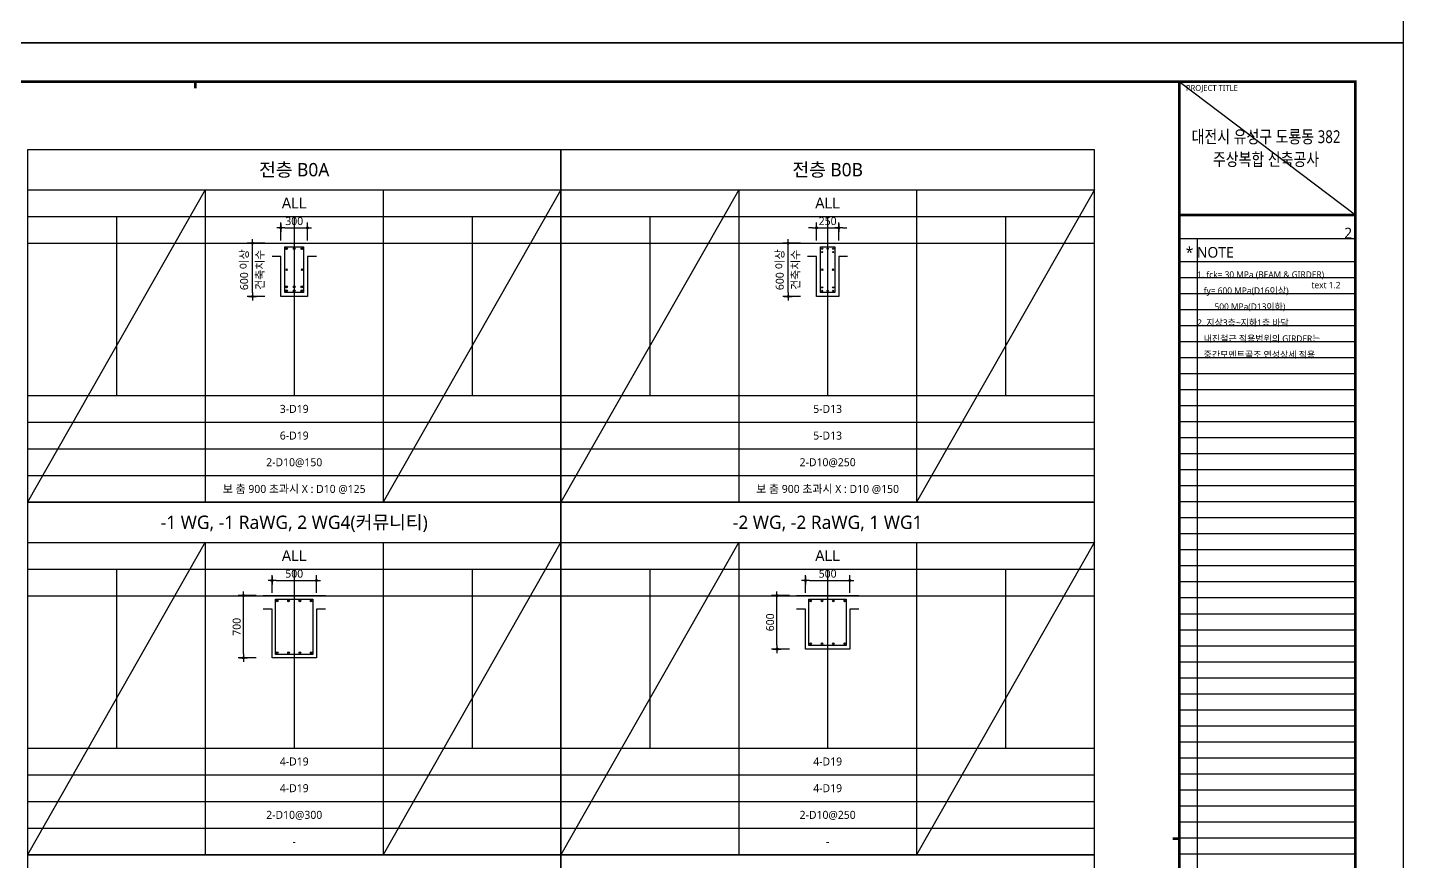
# Model space of a CAD drawing. Header units: millimetres. Extents: x 0 to 252030, y -124740 to 196020.
# Drawn here: x 34953 to 50430, y 62077 to 71452 of the extents above; entities that cross this region are included whole.
import ezdxf
from ezdxf.enums import TextEntityAlignment as Align

# ---------------------------------------------------------------- set-up
doc = ezdxf.new("R2010")
doc.units = ezdxf.units.MM
doc.header["$LTSCALE"] = 30
doc.layers.get('DEFPOINTS').update_dxf_attribs({"color": 142})
for name, color, linetype in [('0-SEC1', 3, 'Continuous'), ('CON', 2, 'Continuous'), ('DIM', 7, 'Continuous'), ('S-철근', 3, 'Continuous'), ('SHEET', 7, 'Continuous'), ('TEX', 3, 'Continuous'), ('TXT', 3, 'Continuous'), ('XR-FORM_(도룡동)$0$AA-SHEET', 9, 'Continuous'), ('XR-FORM_(도룡동)$0$Sheet', 7, 'Continuous'), ('XR-FORM_(도룡동)$0$Sheet-text', 3, 'Continuous')]:
    doc.layers.add(name, color=color, linetype=linetype)
doc.layers.add('SkinBar', color=7, linetype='Continuous', lineweight=0)
doc.styles.get("Standard").update_dxf_attribs({"font": 'malgun.ttf'})
doc.styles.add('XR-FORM_(도룡동)$3$맑은고딕', font='malgun.ttf')
doc.styles.add('돋움', font='Dotum.ttf')
doc.styles.add('맑은 고딕', font='malgun.ttf')
doc.dimstyles.new('30NDIM', dxfattribs={"dimscale": 50, "dimtxt": 3, "dimasz": 1.5, "dimexe": 2, "dimexo": 6, "dimgap": 1, "dimtad": 1, "dimdec": 0, "dimrnd": 0.25, "dimzin": 0, "dimdsep": 46, "dimtxsty": 'Standard', "dimblk": 'Z_DOT', "dimcen": 5, "dimclrd": 256, "dimclre": 256, "dimclrt": 3, "dimadec": 0, "dimazin": 0, "dimtm": 1e-09, "dimtfac": 1, "dimtdec": 0, "dimtix": 1, "dimtmove": 2, "dimatfit": 1, "dimldrblk": 'Z_DOT', "dimfxl": 1, "dimtolj": 1, "dimtzin": 0, "dimarcsym": 0})

# ---------------------------------------------------------------- blocks, each defined once
blk = doc.blocks.new('XR-FORM_(도룡동)$0$S')
at = {"layer": 'DEFPOINTS'}
for p, q in [((75750, 52950), (82250, 52950)), ((75640, 52073), (82226, 52073)), ((76315, 52073), (76315, 20700)), ((82250, 51196), (75640, 51196)), ((82250, 50596), (75640, 50596)), ((82250, 49996), (75640, 49996)), ((82250, 49396), (75640, 49396)), ((82250, 48796), (75640, 48796)), ((82250, 48196), (75640, 48196)), ((82250, 47596), (75640, 47596)), ((82250, 46996), (75640, 46996)), ((82250, 46396), (75640, 46396)), ((82250, 45796), (75640, 45796)), ((82250, 45196), (75640, 45196)), ((82250, 44596), (75640, 44596)), ((82250, 43996), (75640, 43996)), ((82250, 43396), (75640, 43396)), ((82250, 42796), (75640, 42796)), ((82250, 42196), (75640, 42196)), ((82250, 41596), (75640, 41596)), ((82250, 40996), (75640, 40996)), ((82250, 40396), (75640, 40396)), ((82250, 39796), (75640, 39796)), ((82250, 39196), (75640, 39196)), ((82250, 38596), (75640, 38596)), ((82250, 37996), (75640, 37996)), ((82250, 37396), (75640, 37396)), ((82250, 36796), (75640, 36796)), ((82250, 36196), (75640, 36196)), ((82250, 35596), (75640, 35596)), ((82250, 34996), (75640, 34996)), ((82250, 34396), (75640, 34396)), ((82250, 33796), (75640, 33796)), ((82250, 33196), (75640, 33196)), ((82250, 32596), (75640, 32596)), ((82250, 31996), (75640, 31996)), ((82250, 31396), (75640, 31396)), ((82250, 30796), (75640, 30796)), ((82250, 30196), (75640, 30196)), ((82250, 29596), (75640, 29596)), ((82250, 28996), (75640, 28996))]:
    blk.add_line(p, q, dxfattribs=at)
at = {"layer": 'XR-FORM_(도룡동)$0$AA-SHEET', "const_width": 99.9}
blk.add_lwpolyline([(75750, 52950), (82250, 52950)], dxfattribs=at)
at = {"layer": 'XR-FORM_(도룡동)$0$Sheet', "const_width": 100}
blk.add_lwpolyline([(1850, 57950), (82250, 57950), (82250, 1200), (1850, 1200)], close=True, dxfattribs=at)
at = {"layer": 'XR-FORM_(도룡동)$0$Sheet', "linetype": 'Continuous', "const_width": 100}
for points in [[(38745, 57950), (38745, 57700)], [(75640, 29575), (75390, 29575)]]:
    blk.add_lwpolyline(points, dxfattribs=at)
at = {"layer": 'XR-FORM_(도룡동)$0$Sheet', "const_width": 100}
for points in [[(75640, 57950), (75640, 1200)], [(75640, 52950), (82250, 52950)]]:
    blk.add_lwpolyline(points, dxfattribs=at)
at = {"layer": 'DEFPOINTS', "style": 'XR-FORM_(도룡동)$3$맑은고딕'}
blk.add_text('2', height=400, dxfattribs=at).set_placement((82126, 52273), align=Align.MIDDLE_RIGHT)
blk.add_text('text 1.2', height=240, dxfattribs=at).set_placement((80599, 50202))
at = {"layer": 'XR-FORM_(도룡동)$0$Sheet', "style": 'XR-FORM_(도룡동)$3$맑은고딕'}
blk.add_text('PROJECT TITLE', height=220, dxfattribs=at).set_placement((75890, 57600))
at = {"layer": 'XR-FORM_(도룡동)$0$Sheet-text', "style": 'XR-FORM_(도룡동)$3$맑은고딕'}
blk.add_text('* NOTE', height=400, dxfattribs=at).set_placement((75881, 51550), align=Align.MIDDLE_LEFT)
blk = doc.blocks.new('XR-FORM_(도룡동)', base_point=(101.33, -56114.51))
at = {"layer": 'DEFPOINTS'}
blk.add_line((377.95, 289.75), (411, 264.75), dxfattribs=at)
blk.add_lwpolyline([(0, 0), (420, 0), (420, 297), (0, 297)], close=True, dxfattribs=at)
at = {"xscale": 0.005, "yscale": 0.005, "zscale": 0.005}
blk.add_blockref('XR-FORM_(도룡동)$0$S', (-0.25, 0), dxfattribs=at)
at = {"layer": 'XR-FORM_(도룡동)$0$Sheet-text', "style": 'XR-FORM_(도룡동)$3$맑은고딕', "width": 0.8}
for s, p in [('대전시 유성구 도룡동 382', (394.23, 279.42)), ('주상복합 신축공사', (394.23, 275.17))]:
    blk.add_text(s, height=2.4, dxfattribs=at).set_placement(p, align=Align.MIDDLE_CENTER)
blk = doc.blocks.new('NOTE-보일람표')
at = {"layer": 'TEX', "style": '맑은 고딕'}
for s, p in [('1. fck= 30 MPa (BEAM & GIRDER)', (0, -144)), ('   fy= 600 MPa(D16이상) ', (0, -324)), ('        500 MPa(D13이하)', (0, -504)), ('2. 지상3층~지하1층 바닥', (0, -684)), ('   내진철근 적용범위의 GIRDER는', (0, -864)), ('   중간모멘트골조 연성상세 적용', (0, -1044))]:
    blk.add_text(s, height=72, dxfattribs=at).set_placement(p, align=Align.MIDDLE_LEFT)
blk = doc.blocks.new('4등분')
at = {"layer": 'DEFPOINTS'}
for p, q in [((1000, 3214), (1000, 1200)), ((3000, 3214), (3000, 1200)), ((5000, 3214), (5000, 1200)), ((0, 2914), (6000, 2914))]:
    blk.add_line(p, q, dxfattribs=at)
at = {"layer": 'SHEET'}
blk.add_line((0, 3514), (6000, 3514), dxfattribs=at)
at = {"layer": 'SHEET', "color": 6}
for p, q in [((2000, 3514), (2000, 0)), ((4000, 3514), (4000, 0)), ((0, 3214), (6000, 3214)), ((0, 1200), (6000, 1200)), ((0, 900), (6000, 900)), ((0, 600), (6000, 600)), ((0, 300), (6000, 300))]:
    blk.add_line(p, q, dxfattribs=at)
at = {"layer": 'SHEET'}
blk.add_lwpolyline([(6000, 3964), (0, 3964), (0, 0), (6000, 0)], close=True, dxfattribs=at)
blk = doc.blocks.new('Z_DOT')
at = {"layer": 'DIM', "color": 0}
for p, q in [((-1, 0), (1, 0)), ((0, -1), (0, 1))]:
    blk.add_line(p, q, dxfattribs=at)
for radius in [0.25, 0.125]:
    blk.add_circle((0, 0), radius, dxfattribs=at)
blk = doc.blocks.new('*D999')
at = {"layer": 'DEFPOINTS', "color": 0, "transparency": 16777216}
for p in [(38103, 69200), (37803, 68879), (38103, 68879)]:
    blk.add_point(p, dxfattribs=at)
at = {"layer": 'DIM', "lineweight": -2, "transparency": 16777216}
for p, q in [((37803, 69059), (37803, 69260)), ((37848, 69200), (38058, 69200)), ((38103, 69059), (38103, 69260))]:
    blk.add_line(p, q, dxfattribs=at)
at = {"layer": 'DIM', "lineweight": -2, "transparency": 16777216, "xscale": 45, "yscale": 45, "zscale": 45, "rotation": 180}
blk.add_blockref('Z_DOT', (37803, 69200), dxfattribs=at)
at = {"layer": 'DIM', "lineweight": -2, "transparency": 16777216, "xscale": 45, "yscale": 45, "zscale": 45}
blk.add_blockref('Z_DOT', (38103, 69200), dxfattribs=at)
at = {"layer": 'DIM', "color": 3, "transparency": 16777216, "insert": (37953, 69276), "char_height": 90, "attachment_point": 5}
blk.add_mtext('\\A1;300', dxfattribs=at)
blk = doc.blocks.new('*D1000')
at = {"layer": 'DEFPOINTS', "color": 0, "transparency": 16777216}
for p in [(37483, 69029), (37803, 69029), (37803, 68429)]:
    blk.add_point(p, dxfattribs=at)
at = {"layer": 'DIM', "lineweight": -2, "transparency": 16777216}
for p, q in [((37623, 69029), (37423, 69029)), ((37483, 68474), (37483, 68984)), ((37623, 68429), (37423, 68429))]:
    blk.add_line(p, q, dxfattribs=at)
at = {"layer": 'DIM', "lineweight": -2, "transparency": 16777216, "xscale": 45, "yscale": 45, "zscale": 45}
for p, rotation in [((37483, 69029), 90), ((37483, 68429), 270)]:
    blk.add_blockref('Z_DOT', p, dxfattribs=dict(at, rotation=rotation))
at = {"layer": 'DIM', "color": 3, "transparency": 16777216, "char_height": 90, "attachment_point": 5, "rotation": 90}
for s, insert in [('\\A1;600 이상', (37394, 68729)), ('\\A1;건축치수', (37572, 68729))]:
    blk.add_mtext(s, dxfattribs=dict(at, insert=insert))
blk = doc.blocks.new('*D1001')
at = {"layer": 'DEFPOINTS', "color": 0, "transparency": 16777216}
for p in [(44078, 69200), (43828, 68879), (44078, 68879)]:
    blk.add_point(p, dxfattribs=at)
at = {"layer": 'DIM', "lineweight": -2, "transparency": 16777216}
for p, q in [((43783, 69200), (43738, 69200)), ((43828, 69059), (43828, 69260)), ((43828, 69200), (44078, 69200)), ((44078, 69059), (44078, 69260)), ((44123, 69200), (44168, 69200))]:
    blk.add_line(p, q, dxfattribs=at)
at = {"layer": 'DIM', "lineweight": -2, "transparency": 16777216, "xscale": 45, "yscale": 45, "zscale": 45}
blk.add_blockref('Z_DOT', (43828, 69200), dxfattribs=at)
at = {"layer": 'DIM', "lineweight": -2, "transparency": 16777216, "xscale": 45, "yscale": 45, "zscale": 45, "rotation": 180}
blk.add_blockref('Z_DOT', (44078, 69200), dxfattribs=at)
at = {"layer": 'DIM', "color": 3, "transparency": 16777216, "insert": (43953, 69276), "char_height": 90, "attachment_point": 5}
blk.add_mtext('\\A1;250', dxfattribs=at)
blk = doc.blocks.new('*D1002')
at = {"layer": 'DEFPOINTS', "color": 0, "transparency": 16777216}
for p in [(43508, 69029), (43828, 69029), (43828, 68429)]:
    blk.add_point(p, dxfattribs=at)
at = {"layer": 'DIM', "lineweight": -2, "transparency": 16777216}
for p, q in [((43648, 69029), (43448, 69029)), ((43508, 68474), (43508, 68984)), ((43648, 68429), (43448, 68429))]:
    blk.add_line(p, q, dxfattribs=at)
at = {"layer": 'DIM', "lineweight": -2, "transparency": 16777216, "xscale": 45, "yscale": 45, "zscale": 45}
for p, rotation in [((43508, 69029), 90), ((43508, 68429), 270)]:
    blk.add_blockref('Z_DOT', p, dxfattribs=dict(at, rotation=rotation))
at = {"layer": 'DIM', "color": 3, "transparency": 16777216, "char_height": 90, "attachment_point": 5, "rotation": 90}
for s, insert in [('\\A1;600 이상', (43419, 68729)), ('\\A1;건축치수', (43597, 68729))]:
    blk.add_mtext(s, dxfattribs=dict(at, insert=insert))
blk = doc.blocks.new('*D1007')
at = {"layer": 'DEFPOINTS', "color": 0, "transparency": 16777216}
for p in [(38203, 65235), (37703, 64915), (38203, 64915)]:
    blk.add_point(p, dxfattribs=at)
at = {"layer": 'DIM', "lineweight": -2, "transparency": 16777216}
for p, q in [((37703, 65095), (37703, 65295)), ((37748, 65235), (38158, 65235)), ((38203, 65095), (38203, 65295))]:
    blk.add_line(p, q, dxfattribs=at)
at = {"layer": 'DIM', "lineweight": -2, "transparency": 16777216, "xscale": 45, "yscale": 45, "zscale": 45, "rotation": 180}
blk.add_blockref('Z_DOT', (37703, 65235), dxfattribs=at)
at = {"layer": 'DIM', "lineweight": -2, "transparency": 16777216, "xscale": 45, "yscale": 45, "zscale": 45}
blk.add_blockref('Z_DOT', (38203, 65235), dxfattribs=at)
at = {"layer": 'DIM', "color": 3, "transparency": 16777216, "insert": (37953, 65312), "char_height": 90, "attachment_point": 5}
blk.add_mtext('\\A1;500', dxfattribs=at)
blk = doc.blocks.new('*D1008')
at = {"layer": 'DEFPOINTS', "color": 0, "transparency": 16777216}
for p in [(37383, 65065), (37703, 65065), (37703, 64365)]:
    blk.add_point(p, dxfattribs=at)
at = {"layer": 'DIM', "lineweight": -2, "transparency": 16777216}
for p, q in [((37523, 65065), (37323, 65065)), ((37383, 64410), (37383, 65020)), ((37523, 64365), (37323, 64365))]:
    blk.add_line(p, q, dxfattribs=at)
at = {"layer": 'DIM', "lineweight": -2, "transparency": 16777216, "xscale": 45, "yscale": 45, "zscale": 45}
for p, rotation in [((37383, 65065), 90), ((37383, 64365), 270)]:
    blk.add_blockref('Z_DOT', p, dxfattribs=dict(at, rotation=rotation))
at = {"layer": 'DIM', "color": 3, "transparency": 16777216, "insert": (37306, 64715), "char_height": 90, "attachment_point": 5, "rotation": 90}
blk.add_mtext('\\A1;700', dxfattribs=at)
blk = doc.blocks.new('*D1009')
at = {"layer": 'DEFPOINTS', "color": 0, "transparency": 16777216}
for p in [(44203, 65235), (43703, 64915), (44203, 64915)]:
    blk.add_point(p, dxfattribs=at)
at = {"layer": 'DIM', "lineweight": -2, "transparency": 16777216}
for p, q in [((43703, 65095), (43703, 65295)), ((43748, 65235), (44158, 65235)), ((44203, 65095), (44203, 65295))]:
    blk.add_line(p, q, dxfattribs=at)
at = {"layer": 'DIM', "lineweight": -2, "transparency": 16777216, "xscale": 45, "yscale": 45, "zscale": 45, "rotation": 180}
blk.add_blockref('Z_DOT', (43703, 65235), dxfattribs=at)
at = {"layer": 'DIM', "lineweight": -2, "transparency": 16777216, "xscale": 45, "yscale": 45, "zscale": 45}
blk.add_blockref('Z_DOT', (44203, 65235), dxfattribs=at)
at = {"layer": 'DIM', "color": 3, "transparency": 16777216, "insert": (43953, 65312), "char_height": 90, "attachment_point": 5}
blk.add_mtext('\\A1;500', dxfattribs=at)
blk = doc.blocks.new('*D1010')
at = {"layer": 'DEFPOINTS', "color": 0, "transparency": 16777216}
for p in [(43383, 65065), (43703, 65065), (43703, 64465)]:
    blk.add_point(p, dxfattribs=at)
at = {"layer": 'DIM', "lineweight": -2, "transparency": 16777216}
for p, q in [((43523, 65065), (43323, 65065)), ((43383, 64510), (43383, 65020)), ((43523, 64465), (43323, 64465))]:
    blk.add_line(p, q, dxfattribs=at)
at = {"layer": 'DIM', "lineweight": -2, "transparency": 16777216, "xscale": 45, "yscale": 45, "zscale": 45}
for p, rotation in [((43383, 65065), 90), ((43383, 64465), 270)]:
    blk.add_blockref('Z_DOT', p, dxfattribs=dict(at, rotation=rotation))
at = {"layer": 'DIM', "color": 3, "transparency": 16777216, "insert": (43306, 64765), "char_height": 90, "attachment_point": 5, "rotation": 90}
blk.add_mtext('\\A1;600', dxfattribs=at)

msp = doc.modelspace()

# ---------------------------------------------------------------- hatches: boundary and pattern name
at = {"layer": 'S-철근'}
h = msp.add_hatch(color=256, dxfattribs=at)
edge = h.paths.add_edge_path()
edge.add_arc((37866.50013, 68965.99992), 9.55, 0, 180)
edge.add_arc((37866.50013, 68965.99992), 9.55, 180, 360)
h = msp.add_hatch(color=256, dxfattribs=at)
edge = h.paths.add_edge_path()
edge.add_arc((37953.00013, 68965.99992), 9.55, 0, 180)
edge.add_arc((37953.00013, 68965.99992), 9.55, 180, 360)
h = msp.add_hatch(color=256, dxfattribs=at)
edge = h.paths.add_edge_path()
edge.add_arc((38039.50013, 68965.99992), 9.55, 0, 180)
edge.add_arc((38039.50013, 68965.99992), 9.55, 180, 360)
h = msp.add_hatch(color=256, dxfattribs=at)
edge = h.paths.add_edge_path()
edge.add_arc((43891.50013, 68965.99992), 6.34999, 0, 180)
edge.add_arc((43891.50013, 68965.99992), 6.34999, 180, 360)
h = msp.add_hatch(color=256, dxfattribs=at)
edge = h.paths.add_edge_path()
edge.add_arc((43891.50013, 68927.99992), 6.34999, 180, 360, ccw=False)
edge.add_arc((43891.50013, 68927.99992), 6.34999, 0, 180, ccw=False)
h = msp.add_hatch(color=256, dxfattribs=at)
edge = h.paths.add_edge_path()
edge.add_arc((43953.00013, 68965.99992), 6.34999, 0, 180)
edge.add_arc((43953.00013, 68965.99992), 6.34999, 180, 360)
h = msp.add_hatch(color=256, dxfattribs=at)
edge = h.paths.add_edge_path()
edge.add_arc((44014.50013, 68965.99992), 6.34999, 0, 180)
edge.add_arc((44014.50013, 68965.99992), 6.34999, 180, 360)
h = msp.add_hatch(color=256, dxfattribs=at)
edge = h.paths.add_edge_path()
edge.add_arc((44014.50013, 68927.99992), 6.34999, 180, 360, ccw=False)
edge.add_arc((44014.50013, 68927.99992), 6.34999, 0, 180, ccw=False)
h = msp.add_hatch(color=256, dxfattribs=at)
edge = h.paths.add_edge_path()
edge.add_arc((37866.50013, 68537.09992), 9.55, 0, 180)
edge.add_arc((37866.50013, 68537.09992), 9.55, 180, 360)
h = msp.add_hatch(color=256, dxfattribs=at)
edge = h.paths.add_edge_path()
edge.add_arc((37866.50013, 68492.99992), 9.55, 0, 180)
edge.add_arc((37866.50013, 68492.99992), 9.55, 180, 360)
h = msp.add_hatch(color=256, dxfattribs=at)
edge = h.paths.add_edge_path()
edge.add_arc((37953.00013, 68537.09992), 9.55, 0, 180)
edge.add_arc((37953.00013, 68537.09992), 9.55, 180, 360)
h = msp.add_hatch(color=256, dxfattribs=at)
edge = h.paths.add_edge_path()
edge.add_arc((37953.00013, 68492.99992), 9.55, 0, 180)
edge.add_arc((37953.00013, 68492.99992), 9.55, 180, 360)
h = msp.add_hatch(color=256, dxfattribs=at)
edge = h.paths.add_edge_path()
edge.add_arc((38039.50013, 68537.09992), 9.55, 0, 180)
edge.add_arc((38039.50013, 68537.09992), 9.55, 180, 360)
h = msp.add_hatch(color=256, dxfattribs=at)
edge = h.paths.add_edge_path()
edge.add_arc((38039.50013, 68492.99992), 9.55, 0, 180)
edge.add_arc((38039.50013, 68492.99992), 9.55, 180, 360)
h = msp.add_hatch(color=256, dxfattribs=at)
edge = h.paths.add_edge_path()
edge.add_arc((43891.50013, 68530.99992), 6.34999, 0, 180)
edge.add_arc((43891.50013, 68530.99992), 6.34999, 180, 360)
h = msp.add_hatch(color=256, dxfattribs=at)
edge = h.paths.add_edge_path()
edge.add_arc((43891.50013, 68492.99992), 6.34999, 180, 360, ccw=False)
edge.add_arc((43891.50013, 68492.99992), 6.34999, 0, 180, ccw=False)
h = msp.add_hatch(color=256, dxfattribs=at)
edge = h.paths.add_edge_path()
edge.add_arc((43953.00013, 68492.99992), 6.34999, 180, 360, ccw=False)
edge.add_arc((43953.00013, 68492.99992), 6.34999, 0, 180, ccw=False)
h = msp.add_hatch(color=256, dxfattribs=at)
edge = h.paths.add_edge_path()
edge.add_arc((44014.50013, 68530.99992), 6.34999, 0, 180)
edge.add_arc((44014.50013, 68530.99992), 6.34999, 180, 360)
h = msp.add_hatch(color=256, dxfattribs=at)
edge = h.paths.add_edge_path()
edge.add_arc((44014.50013, 68492.99992), 6.34999, 180, 360, ccw=False)
edge.add_arc((44014.50013, 68492.99992), 6.34999, 0, 180, ccw=False)
h = msp.add_hatch(color=256, dxfattribs=at)
edge = h.paths.add_edge_path()
edge.add_arc((37762.08013, 65005.91992), 9.55, 0, 180)
edge.add_arc((37762.08013, 65005.91992), 9.55, 180, 360)
h = msp.add_hatch(color=256, dxfattribs=at)
edge = h.paths.add_edge_path()
edge.add_arc((37889.36013, 65005.91992), 9.55, 180, 360, ccw=False)
edge.add_arc((37889.36013, 65005.91992), 9.55, 0, 180, ccw=False)
h = msp.add_hatch(color=256, dxfattribs=at)
edge = h.paths.add_edge_path()
edge.add_arc((38016.64013, 65005.91992), 9.55, 180, 360, ccw=False)
edge.add_arc((38016.64013, 65005.91992), 9.55, 0, 180, ccw=False)
h = msp.add_hatch(color=256, dxfattribs=at)
edge = h.paths.add_edge_path()
edge.add_arc((38143.92013, 65005.91992), 9.55, 0, 180)
edge.add_arc((38143.92013, 65005.91992), 9.55, 180, 360)
h = msp.add_hatch(color=256, dxfattribs=at)
edge = h.paths.add_edge_path()
edge.add_arc((43762.08013, 65005.91992), 9.55, 0, 180)
edge.add_arc((43762.08013, 65005.91992), 9.55, 180, 360)
h = msp.add_hatch(color=256, dxfattribs=at)
edge = h.paths.add_edge_path()
edge.add_arc((43889.36013, 65005.91992), 9.55, 180, 360, ccw=False)
edge.add_arc((43889.36013, 65005.91992), 9.55, 0, 180, ccw=False)
h = msp.add_hatch(color=256, dxfattribs=at)
edge = h.paths.add_edge_path()
edge.add_arc((44016.64013, 65005.91992), 9.55, 180, 360, ccw=False)
edge.add_arc((44016.64013, 65005.91992), 9.55, 0, 180, ccw=False)
h = msp.add_hatch(color=256, dxfattribs=at)
edge = h.paths.add_edge_path()
edge.add_arc((44143.92013, 65005.91992), 9.55, 0, 180)
edge.add_arc((44143.92013, 65005.91992), 9.55, 180, 360)
h = msp.add_hatch(color=256, dxfattribs=at)
edge = h.paths.add_edge_path()
edge.add_arc((37762.08013, 64424.07992), 9.55, 0, 180)
edge.add_arc((37762.08013, 64424.07992), 9.55, 180, 360)
h = msp.add_hatch(color=256, dxfattribs=at)
edge = h.paths.add_edge_path()
edge.add_arc((37889.36013, 64424.07992), 9.55, 0, 180)
edge.add_arc((37889.36013, 64424.07992), 9.55, 180, 360)
h = msp.add_hatch(color=256, dxfattribs=at)
edge = h.paths.add_edge_path()
edge.add_arc((38016.64013, 64424.07992), 9.55, 0, 180)
edge.add_arc((38016.64013, 64424.07992), 9.55, 180, 360)
h = msp.add_hatch(color=256, dxfattribs=at)
edge = h.paths.add_edge_path()
edge.add_arc((38143.92013, 64424.07992), 9.55, 0, 180)
edge.add_arc((38143.92013, 64424.07992), 9.55, 180, 360)
h = msp.add_hatch(color=256, dxfattribs=at)
edge = h.paths.add_edge_path()
edge.add_arc((43762.08013, 64524.07992), 9.55, 0, 180)
edge.add_arc((43762.08013, 64524.07992), 9.55, 180, 360)
h = msp.add_hatch(color=256, dxfattribs=at)
edge = h.paths.add_edge_path()
edge.add_arc((43889.36013, 64524.07992), 9.55, 0, 180)
edge.add_arc((43889.36013, 64524.07992), 9.55, 180, 360)
h = msp.add_hatch(color=256, dxfattribs=at)
edge = h.paths.add_edge_path()
edge.add_arc((44016.64013, 64524.07992), 9.55, 0, 180)
edge.add_arc((44016.64013, 64524.07992), 9.55, 180, 360)
h = msp.add_hatch(color=256, dxfattribs=at)
edge = h.paths.add_edge_path()
edge.add_arc((44143.92013, 64524.07992), 9.55, 0, 180)
edge.add_arc((44143.92013, 64524.07992), 9.55, 180, 360)

# ---------------------------------------------------------------- linework, layer by layer
at = {"layer": 'CON', "color": 8}
for p, q in [((43728.00013, 69029.49992), (44178.00013, 69029.49992)), ((37603.00013, 65064.99992), (38303.00013, 65064.99992)), ((43603.00013, 65064.99992), (44303.00013, 65064.99992))]:
    msp.add_line(p, q, dxfattribs=at)
for points in [[(37703.00013, 69029.49992), (38203.00013, 69029.49992)], [(38203.00013, 68879.49992), (38103.00013, 68879.49992), (38103.00013, 68429.49992), (37803.00013, 68429.49992), (37803.00013, 68879.49992), (37703.00013, 68879.49992)], [(44178.00013, 68879.49992), (44078.00013, 68879.49992), (44078.00013, 68429.49992), (43828.00013, 68429.49992), (43828.00013, 68879.49992), (43728.00013, 68879.49992)], [(38303.00013, 64914.99992), (38203.00013, 64914.99992), (38203.00013, 64364.99992), (37703.00013, 64364.99992), (37703.00013, 64914.99992), (37603.00013, 64914.99992)], [(44303.00013, 64914.99992), (44203.00013, 64914.99992), (44203.00013, 64464.99992), (43703.00013, 64464.99992), (43703.00013, 64914.99992), (43603.00013, 64914.99992)]]:
    msp.add_lwpolyline(points, dxfattribs=at)
at = {"layer": 'S-철근'}
for points in [[(37847.42013, 68473.91992), (37847.42013, 68985.07992), (38058.58013, 68985.07992), (38058.58013, 68473.91992), (37847.42013, 68473.91992)], [(43872.42013, 68473.91992), (43872.42013, 68985.07992), (44033.58013, 68985.07992), (44033.58013, 68473.91992), (43872.42013, 68473.91992)], [(37743.00013, 64404.99992), (37743.00013, 65024.99992), (38163.00013, 65024.99992), (38163.00013, 64404.99992), (37743.00013, 64404.99992)], [(43743.00013, 64504.99992), (43743.00013, 65024.99992), (44163.00013, 65024.99992), (44163.00013, 64504.99992), (43743.00013, 64504.99992)]]:
    msp.add_lwpolyline(points, dxfattribs=at)
for centre, radius in [((37866.50013, 68965.99992), 9.55), ((37953.00013, 68965.99992), 9.55), ((38039.50013, 68965.99992), 9.55), ((43891.50013, 68965.99992), 6.34999), ((43891.50013, 68927.99992), 6.34999), ((43953.00013, 68965.99992), 6.34999), ((44014.50013, 68965.99992), 6.34999), ((44014.50013, 68927.99992), 6.34999), ((37866.50013, 68537.09992), 9.55), ((37866.50013, 68492.99992), 9.55), ((37953.00013, 68537.09992), 9.55), ((37953.00013, 68492.99992), 9.55), ((38039.50013, 68537.09992), 9.55), ((38039.50013, 68492.99992), 9.55), ((43891.50013, 68530.99992), 6.34999), ((43891.50013, 68492.99992), 6.34999), ((43953.00013, 68492.99992), 6.34999), ((44014.50013, 68530.99992), 6.34999), ((44014.50013, 68492.99992), 6.34999), ((37762.08013, 65005.91992), 9.55), ((37889.36013, 65005.91992), 9.55), ((38016.64013, 65005.91992), 9.55), ((38143.92013, 65005.91992), 9.55), ((43762.08013, 65005.91992), 9.55), ((43889.36013, 65005.91992), 9.55), ((44016.64013, 65005.91992), 9.55), ((44143.92013, 65005.91992), 9.55), ((37762.08013, 64424.07992), 9.55), ((37889.36013, 64424.07992), 9.55), ((38016.64013, 64424.07992), 9.55), ((38143.92013, 64424.07992), 9.55), ((43762.08013, 64524.07992), 9.55), ((43889.36013, 64524.07992), 9.55), ((44016.64013, 64524.07992), 9.55), ((44143.92013, 64524.07992), 9.55)]:
    msp.add_circle(centre, radius, dxfattribs=at)
at = {"layer": 'SHEET'}
for p, q in [((36953.00013, 69629.49992), (34953.00013, 66114.99992)), ((40953.00013, 69629.49992), (38953.00013, 66114.99992)), ((42953.00013, 69629.49992), (40953.00013, 66114.99992)), ((46953.00013, 69629.49992), (44953.00013, 66114.99992)), ((36953.00013, 65664.99992), (34953.00013, 62150.49992)), ((40953.00013, 65664.99992), (38953.00013, 62150.49992)), ((42953.00013, 65664.99992), (40953.00013, 62150.49992)), ((46953.00013, 65664.99992), (44953.00013, 62150.49992))]:
    msp.add_line(p, q, dxfattribs=at)
at = {"layer": 'SkinBar'}
for points in [[(37856.95013, 68739.04992), (37876.05013, 68719.94992)], [(37856.95013, 68719.94992), (37876.05013, 68739.04992)], [(38049.05013, 68739.04992), (38029.95013, 68719.94992)], [(38049.05013, 68719.94992), (38029.95013, 68739.04992)], [(43881.95013, 68739.04992), (43901.05013, 68719.94992)], [(43881.95013, 68719.94992), (43901.05013, 68739.04992)], [(44024.05013, 68739.04992), (44004.95013, 68719.94992)], [(44024.05013, 68719.94992), (44004.95013, 68739.04992)]]:
    msp.add_lwpolyline(points, dxfattribs=at)

# ---------------------------------------------------------------- block references
for p in [(34953.00013, 66114.99992), (40953.00013, 66114.99992), (34953.00013, 62150.49992), (40953.00013, 62150.49992), (34953.00013, 58185.99992), (40953.00013, 58185.99992)]:
    msp.add_blockref('4등분', p)
at = {"layer": '0-SEC1', "xscale": 60, "yscale": 60, "zscale": 60}
for p in [(31310.02429, -3295590.57868), (31310.02429, -3313410.57868)]:
    msp.add_blockref('XR-FORM_(도룡동)', p, dxfattribs=at)
at = {"layer": 'S-철근'}
msp.add_blockref('NOTE-보일람표', (48109.3931, 68818.91905), dxfattribs=at)

# ---------------------------------------------------------------- texts
at = {"layer": 'TXT', "color": 2, "style": '맑은 고딕'}
for s, p in [('전층 B0A', (37953.00013, 69854.49992)), ('전층 B0B', (43953.00013, 69854.49992)), ('-1 WG, -1 RaWG, 2 WG4(커뮤니티)', (37953.00013, 65889.99992)), ('-2 WG, -2 RaWG, 1 WG1', (43953.00013, 65889.99992))]:
    msp.add_text(s, height=150, dxfattribs=at).set_placement(p, align=Align.MIDDLE_CENTER)
at = {"layer": 'TXT'}
for s, height, style, p in [('ALL', 120, '돋움', (37953.00013, 69479.49992)), ('ALL', 120, '돋움', (43953.00013, 69479.49992)), ('3-D19', 90, '맑은 고딕', (37953.00013, 67164.99992)), ('5-D13', 90, '맑은 고딕', (43953.00013, 67164.99992)), ('6-D19', 90, '맑은 고딕', (37953.00013, 66864.99992)), ('5-D13', 90, '맑은 고딕', (43953.00013, 66864.99992)), ('2-D10@150', 90, '맑은 고딕', (37953.00013, 66564.99992)), ('2-D10@250', 90, '맑은 고딕', (43953.00013, 66564.99992)), ('보 춤 900 초과시 X : D10 @125', 90, '맑은 고딕', (37953.00013, 66264.99992)), ('보 춤 900 초과시 X : D10 @150', 90, '맑은 고딕', (43953.00013, 66264.99992)), ('ALL', 120, '돋움', (37953.00013, 65514.99992)), ('ALL', 120, '돋움', (43953.00013, 65514.99992)), ('4-D19', 90, '맑은 고딕', (37953.00013, 63200.49992)), ('4-D19', 90, '맑은 고딕', (43953.00013, 63200.49992)), ('4-D19', 90, '맑은 고딕', (37953.00013, 62900.49992)), ('4-D19', 90, '맑은 고딕', (43953.00013, 62900.49992)), ('2-D10@300', 90, '맑은 고딕', (37953.00013, 62600.49992)), ('2-D10@250', 90, '맑은 고딕', (43953.00013, 62600.49992)), ('-', 90, '맑은 고딕', (37953.00013, 62300.49992)), ('-', 90, '맑은 고딕', (43953.00013, 62300.49992))]:
    msp.add_text(s, height=height, dxfattribs=dict(at, style=style)).set_placement(p, align=Align.MIDDLE_CENTER)

# ---------------------------------------------------------------- dimensions: what is measured, and where the dimension line sits
at = {"layer": 'DIM'}
for base, p1, p2, picture, middle in [((38103.00013, 69199.65148), (37803.00013, 68879.49992), (38103.00013, 68879.49992), '*D999', (37953.00013, 69276.14945)), ((44078.00013, 69199.65148), (43828.00013, 68879.49992), (44078.00013, 68879.49992), '*D1001', (43953.00013, 69276.14945)), ((38203.00013, 65235.15148), (37703.00013, 64914.99992), (38203.00013, 64914.99992), '*D1007', (37953.00013, 65311.64945)), ((44203.00013, 65235.15148), (43703.00013, 64914.99992), (44203.00013, 64914.99992), '*D1009', (43953.00013, 65311.64945))]:
    dim = msp.add_linear_dim(base=base, p1=p1, p2=p2, dimstyle='30NDIM', override={"dimscale": 30, "dimtxsty": 'Standard'}, dxfattribs=at)
    dim.commit()
    dim.dimension.update_dxf_attribs({"geometry": picture, "text_midpoint": middle})
for base, p1, p2, picture, middle in [((37482.84857, 69029.49992), (37803.00013, 68429.49992), (37803.00013, 69029.49992), '*D1000', (37482.84857, 68729.49992)), ((43507.84857, 69029.49992), (43828.00013, 68429.49992), (43828.00013, 69029.49992), '*D1002', (43507.84857, 68729.49992))]:
    dim = msp.add_linear_dim(base=base, p1=p1, p2=p2, angle=90, text='<> 이상\\X건축치수', dimstyle='30NDIM', override={"dimscale": 30, "dimtxsty": 'Standard'}, dxfattribs=at)
    dim.commit()
    dim.dimension.update_dxf_attribs({"geometry": picture, "text_midpoint": middle})
for base, p1, p2, picture, middle in [((37382.84857, 65064.99992), (37703.00013, 64364.99992), (37703.00013, 65064.99992), '*D1008', (37306.3506, 64714.99992)), ((43382.84857, 65064.99992), (43703.00013, 64464.99992), (43703.00013, 65064.99992), '*D1010', (43306.3506, 64764.99992))]:
    dim = msp.add_linear_dim(base=base, p1=p1, p2=p2, angle=90, dimstyle='30NDIM', override={"dimscale": 30, "dimtxsty": 'Standard'}, dxfattribs=at)
    dim.commit()
    dim.dimension.update_dxf_attribs({"geometry": picture, "text_midpoint": middle})

doc.saveas('drawing.dxf')
